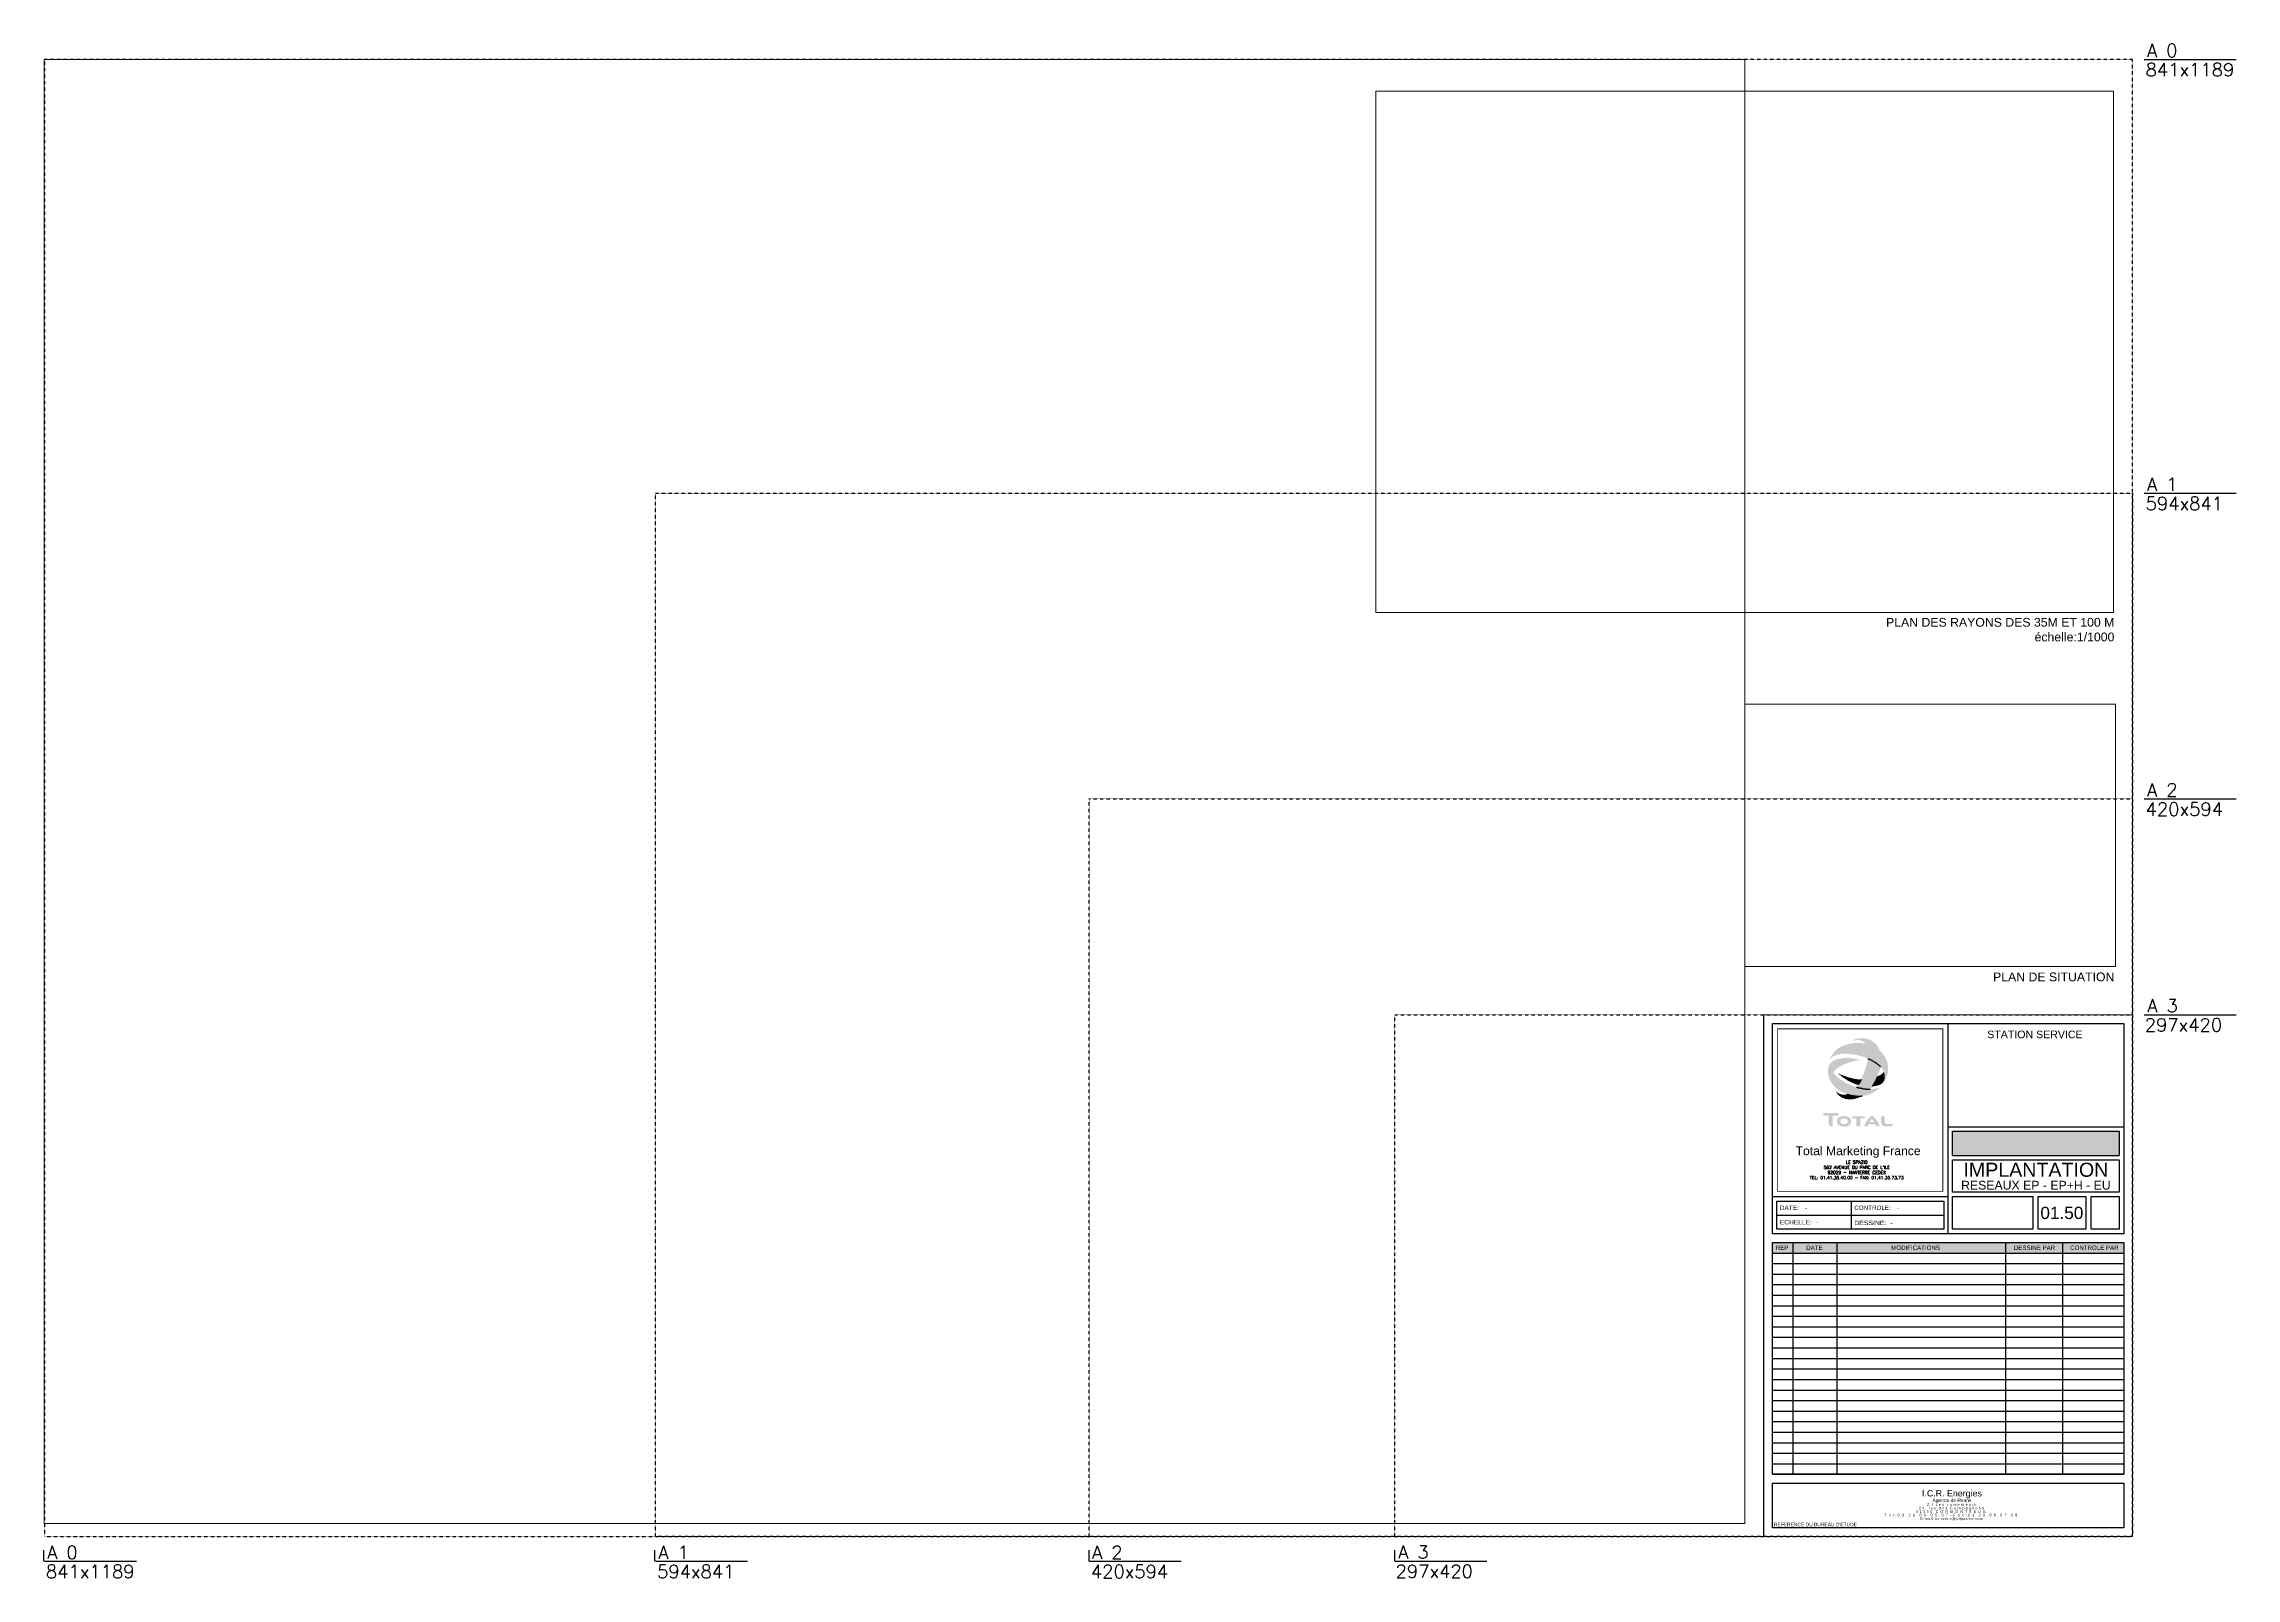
# Paper-space layout 'Layout1' of a CAD drawing. Extents: x -26950 to -25702, y 30013 to 30887.
import ezdxf
from ezdxf.enums import TextEntityAlignment as Align

# ---------------------------------------------------------------- set-up
doc = ezdxf.new("R2010")
doc.units = 0
doc.header["$MEASUREMENT"] = 0
doc.linetypes.add('CACHE', pattern=[0.375, 0.25, -0.125])
doc.layers.get('0').update_dxf_attribs({"linetype": 'CONTINUOUS', "plot": 0})
doc.layers.add('CARTOUCHE', color=7, linetype='CONTINUOUS')
doc.styles.add('ARIAL', font='arial.ttf')
doc.styles.add('ROMANS', font='romans')

# ---------------------------------------------------------------- blocks, each defined once
blk = doc.blocks.new('LOGO TOTAL')
h = blk.add_hatch(color=10)
edge = h.paths.add_edge_path()
edge.add_spline(control_points=[(147, 298), (147, 298), (148, 298), (148, 299), (148, 299), (148, 299), (148, 299), (151, 300), (153, 302), (154, 303), (155, 304), (156, 305), (157, 306), (196, 346), (204, 456), (108, 508), (74, 526), (-5, 552), (-85, 512), (-111, 499), (-138, 471), (-153, 434), (-142, 452), (-123, 464), (-87, 469), (-50, 474), (0, 468), (50, 450), (82, 439), (107, 424), (127, 408), (144, 394), (155, 380), (160, 366), (160, 365), (161, 364), (161, 364), (170, 337), (165, 310), (142, 295), (142, 295), (142, 295), (142, 295), (143, 296), (145, 296), (146, 297), (146, 297), (146, 297), (146, 297), (146, 298), (147, 298), (147, 298)], knot_values=[0, 0, 0, 0, 1, 1, 1, 2, 2, 2, 3, 3, 3, 4, 4, 4, 5, 5, 5, 6, 6, 6, 7, 7, 7, 8, 8, 8, 9, 9, 9, 10, 10, 10, 11, 11, 11, 12, 12, 12, 13, 13, 13, 14, 14, 14, 15, 15, 15, 16, 16, 16, 17, 17, 17, 17], degree=3, periodic=0)
blk.add_hatch(color=164).paths.add_polyline_path([(-23, 544), (-20, 546), (-17, 548), (-14, 549), (-12, 550), (-9, 552), (-5, 554), (-3, 555), (1, 556), (5, 557), (8, 557), (12, 558), (15, 559), (18, 559), (23, 559), (27, 560), (31, 560), (34, 560), (38, 560), (41, 559), (44, 559), (48, 559), (52, 558), (55, 558), (59, 557), (62, 556), (66, 555), (70, 554), (73, 553), (77, 551), (80, 550), (83, 549), (87, 547), (90, 545), (93, 543), (96, 541), (100, 538), (103, 536), (105, 534), (109, 531), (111, 529), (114, 526), (116, 523), (117, 522), (119, 520), (121, 517), (123, 514), (125, 512), (126, 509), (128, 506), (129, 504), (130, 501), (132, 498), (133, 495), (134, 493), (135, 491), (135, 490), (135, 490), (135, 490), (135, 489), (135, 490), (134, 491), (133, 491), (132, 492), (132, 492), (131, 493), (130, 493), (130, 494), (129, 494), (128, 495), (128, 495), (127, 496), (126, 496), (126, 497), (125, 497), (125, 498), (124, 498), (124, 498), (123, 499), (122, 499), (122, 500), (121, 500), (121, 500), (120, 501), (119, 501), (119, 501), (118, 502), (118, 502), (117, 503), (116, 503), (116, 504), (115, 504), (114, 504), (114, 505), (113, 505), (112, 505), (112, 506), (111, 506), (110, 507), (110, 507), (109, 507), (108, 508), (108, 508), (107, 508), (106, 509), (106, 509), (105, 509), (104, 510), (104, 510), (103, 511), (102, 511), (101, 511), (101, 512), (100, 512), (99, 512), (99, 513), (98, 513), (97, 513), (97, 514), (96, 514), (95, 514), (94, 515), (93, 515), (92, 515), (92, 516), (91, 516), (90, 516), (90, 517), (89, 517), (88, 517), (87, 517), (87, 518), (86, 518), (85, 518), (84, 519), (83, 519), (82, 519), (81, 520), (80, 520), (79, 520), (79, 521), (78, 521), (77, 521), (76, 521), (76, 522), (74, 522), (73, 522), (72, 523), (72, 523), (71, 523), (70, 523), (69, 524), (68, 524), (68, 524), (67, 524), (66, 525), (66, 525), (65, 525), (64, 525), (63, 525), (62, 526), (61, 526), (60, 526), (59, 526), (58, 527), (57, 527), (56, 527), (56, 527), (55, 527), (55, 528), (54, 528), (54, 529), (53, 530), (52, 531), (52, 531), (51, 532), (50, 532), (50, 533), (49, 534), (49, 534), (48, 535), (47, 535), (47, 536), (46, 536), (46, 537), (45, 537), (45, 537), (44, 538), (44, 538), (43, 538), (43, 539), (42, 539), (41, 540), (41, 540), (40, 541), (39, 541), (38, 541), (38, 542), (37, 542), (36, 542), (36, 543), (35, 543), (35, 543), (34, 543), (34, 544), (33, 544), (33, 544), (32, 544), (31, 545), (31, 545), (30, 545), (29, 546), (28, 546), (28, 546), (27, 546), (26, 546), (26, 547), (25, 547), (24, 547), (24, 547), (23, 547), (23, 547), (22, 548), (21, 548), (21, 548), (20, 548), (20, 548), (19, 548), (18, 548), (17, 548), (17, 548), (16, 549), (15, 549), (15, 549), (14, 549), (13, 549), (13, 549), (12, 549), (11, 549), (11, 549), (10, 549), (9, 549), (9, 549), (8, 549), (7, 549), (7, 549), (6, 549), (5, 549), (4, 549), (4, 549), (4, 549), (3, 549), (2, 549), (2, 549), (1, 549), (0, 549), (0, 549), (-1, 548), (-1, 548), (-2, 548), (-2, 548), (-3, 548), (-4, 548), (-4, 548), (-5, 548), (-6, 548), (-7, 548), (-7, 548), (-8, 547), (-9, 547), (-10, 547), (-11, 547), (-11, 547), (-12, 547), (-13, 547), (-13, 546), (-14, 546), (-15, 546), (-16, 546), (-17, 546), (-18, 545), (-19, 545), (-20, 545), (-21, 544), (-21, 544), (-22, 544)])
h = blk.add_hatch(color=153)
edge = h.paths.add_edge_path()
edge.add_spline(control_points=[(66, 268), (9, 271), (-72, 293), (-130, 358), (-131, 359), (-131, 359), (-131, 360), (-134, 363), (-138, 368), (-140, 371), (-155, 394), (-151, 411), (-141, 422), (-141, 422), (-141, 422), (-141, 422), (-141, 422), (-141, 422), (-142, 422), (-143, 420), (-146, 418), (-148, 415), (-163, 396), (-165, 365), (-155, 332), (-132, 260), (-36, 217), (42, 229), (93, 236), (124, 264), (137, 276), (109, 268), (88, 267), (66, 268)], knot_values=[0, 0, 0, 0, 1, 1, 1, 2, 2, 2, 3, 3, 3, 4, 4, 4, 5, 5, 5, 6, 6, 6, 7, 7, 7, 8, 8, 8, 9, 9, 9, 10, 10, 10, 11, 11, 11, 11], degree=3, periodic=0)
h = blk.add_hatch(color=30)
edge = h.paths.add_edge_path()
edge.add_spline(control_points=[(-140, 371), (-138, 368), (-134, 363), (-131, 360), (-112, 405), (-7, 434), (24, 434), (-45, 457), (-114, 446), (-141, 422), (-151, 411), (-155, 394), (-140, 371)], knot_values=[0, 0, 0, 0, 1, 1, 1, 2, 2, 2, 3, 3, 3, 4, 4, 4, 4], degree=3, periodic=0)
h = blk.add_hatch(color=164)
edge = h.paths.add_edge_path()
edge.add_spline(control_points=[(2, 279), (41, 329), (63, 407), (68, 443)], knot_values=[3.255589, 3.255589, 3.255589, 3.255589, 3.973052, 3.973052, 3.973052, 3.973052], degree=3, periodic=0)
edge.add_line((68, 443), (71, 442))
edge.add_line((71, 442), (73, 441))
edge.add_line((73, 441), (76, 440))
edge.add_line((76, 440), (79, 438))
edge.add_line((79, 438), (82, 437))
edge.add_line((82, 437), (85, 435))
edge.add_line((85, 435), (88, 434))
edge.add_line((88, 434), (90, 432))
edge.add_line((90, 432), (93, 431))
edge.add_line((93, 431), (96, 429))
edge.add_line((96, 429), (99, 428))
edge.add_line((99, 428), (101, 426))
edge.add_line((101, 426), (104, 425))
edge.add_line((104, 425), (107, 423))
edge.add_line((107, 423), (109, 421))
edge.add_line((109, 421), (111, 420))
edge.add_line((111, 420), (113, 419))
edge.add_line((113, 419), (115, 418))
edge.add_line((115, 418), (117, 416))
edge.add_line((117, 416), (119, 414))
edge.add_line((119, 414), (122, 412))
edge.add_line((122, 412), (124, 410))
edge.add_line((124, 410), (127, 408))
edge.add_line((127, 408), (129, 407))
edge.add_line((129, 407), (131, 405))
edge.add_line((131, 405), (133, 403))
edge.add_line((133, 403), (135, 401))
edge.add_line((135, 401), (138, 399))
edge.add_line((138, 399), (139, 397))
edge.add_line((139, 397), (139, 397))
edge.add_line((139, 397), (139, 397))
edge.add_line((139, 397), (140, 396))
edge.add_spline(control_points=[(140, 396), (131, 349), (109, 301), (81, 268)], knot_values=[0.488063, 0.488063, 0.488063, 0.488063, 0.872568, 0.872568, 0.872568, 0.872568], degree=3, periodic=0)
edge.add_line((81, 268), (81, 268))
edge.add_line((81, 268), (81, 268))
edge.add_line((81, 268), (81, 268))
edge.add_line((81, 268), (81, 268))
edge.add_line((81, 268), (81, 268))
edge.add_line((81, 268), (81, 268))
edge.add_line((81, 268), (81, 268))
edge.add_line((81, 268), (80, 268))
edge.add_line((80, 268), (79, 268))
edge.add_line((79, 268), (79, 268))
edge.add_line((79, 268), (78, 268))
edge.add_line((78, 268), (76, 268))
edge.add_line((76, 268), (73, 268))
edge.add_line((73, 268), (71, 268))
edge.add_line((71, 268), (69, 268))
edge.add_line((69, 268), (67, 268))
edge.add_line((67, 268), (65, 268))
edge.add_line((65, 268), (63, 268))
edge.add_line((63, 268), (61, 268))
edge.add_line((61, 268), (59, 268))
edge.add_line((59, 268), (56, 269))
edge.add_line((56, 269), (54, 269))
edge.add_line((54, 269), (52, 269))
edge.add_line((52, 269), (50, 269))
edge.add_line((50, 269), (47, 270))
edge.add_line((47, 270), (45, 270))
edge.add_line((45, 270), (42, 270))
edge.add_line((42, 270), (39, 271))
edge.add_line((39, 271), (38, 271))
edge.add_line((38, 271), (36, 271))
edge.add_line((36, 271), (34, 272))
edge.add_line((34, 272), (32, 272))
edge.add_line((32, 272), (31, 272))
edge.add_line((31, 272), (28, 272))
edge.add_line((28, 272), (26, 273))
edge.add_line((26, 273), (24, 273))
edge.add_line((24, 273), (22, 274))
edge.add_line((22, 274), (19, 274))
edge.add_line((19, 274), (16, 275))
edge.add_line((16, 275), (14, 275))
edge.add_line((14, 275), (12, 276))
edge.add_line((12, 276), (10, 277))
edge.add_line((10, 277), (8, 277))
edge.add_line((8, 277), (6, 277))
edge.add_line((6, 277), (4, 278))
edge.add_line((4, 278), (3, 278))
edge.add_line((3, 278), (3, 278))
edge.add_line((3, 278), (2, 278))
edge.add_line((2, 278), (2, 278))
edge.add_line((2, 278), (2, 279))
h = blk.add_hatch(color=164)
edge = h.paths.add_edge_path()
edge.add_spline(control_points=[(35, 228), (-34, 188), (-103, 213), (-118, 260), (-104, 239), (-76, 231), (-51, 238)], knot_values=[1.076589, 1.076589, 1.076589, 1.076589, 2, 2, 2, 2.958337, 2.958337, 2.958337, 2.958337], degree=3, periodic=0)
edge.add_line((-51, 238), (-49, 237))
edge.add_line((-49, 237), (-48, 237))
edge.add_line((-48, 237), (-46, 236))
edge.add_line((-46, 236), (-44, 236))
edge.add_line((-44, 236), (-42, 235))
edge.add_line((-42, 235), (-40, 235))
edge.add_line((-40, 235), (-38, 234))
edge.add_line((-38, 234), (-36, 234))
edge.add_line((-36, 234), (-35, 233))
edge.add_line((-35, 233), (-33, 233))
edge.add_line((-33, 233), (-31, 232))
edge.add_line((-31, 232), (-29, 232))
edge.add_line((-29, 232), (-27, 231))
edge.add_line((-27, 231), (-26, 231))
edge.add_line((-26, 231), (-24, 231))
edge.add_line((-24, 231), (-22, 230))
edge.add_line((-22, 230), (-20, 230))
edge.add_line((-20, 230), (-18, 230))
edge.add_line((-18, 230), (-16, 229))
edge.add_line((-16, 229), (-14, 229))
edge.add_line((-14, 229), (-13, 229))
edge.add_line((-13, 229), (-10, 228))
edge.add_line((-10, 228), (-8, 228))
edge.add_line((-8, 228), (-6, 228))
edge.add_line((-6, 228), (-4, 228))
edge.add_line((-4, 228), (-2, 228))
edge.add_line((-2, 228), (1, 227))
edge.add_line((1, 227), (3, 227))
edge.add_line((3, 227), (5, 227))
edge.add_line((5, 227), (7, 227))
edge.add_line((7, 227), (9, 227))
edge.add_line((9, 227), (11, 227))
edge.add_line((11, 227), (13, 227))
edge.add_line((13, 227), (15, 227))
edge.add_line((15, 227), (16, 227))
edge.add_line((16, 227), (18, 227))
edge.add_line((18, 227), (21, 227))
edge.add_line((21, 227), (22, 227))
edge.add_line((22, 227), (25, 227))
edge.add_line((25, 227), (26, 227))
edge.add_line((26, 227), (28, 227))
edge.add_line((28, 227), (29, 227))
edge.add_line((29, 227), (31, 227))
edge.add_line((31, 227), (32, 227))
edge.add_line((32, 227), (34, 228))
edge.add_line((34, 228), (34, 228))
edge.add_line((34, 228), (35, 228))
edge.add_line((35, 228), (35, 228))
h = blk.add_hatch(color=30)
edge = h.paths.add_edge_path()
edge.add_spline(control_points=[(29, 322), (25, 322), (21, 322), (18, 323), (-15, 325), (-76, 342), (-106, 361), (-74, 330), (-36, 306), (7, 293), (8, 293), (10, 292), (12, 292)], knot_values=[1.931827, 1.931827, 1.931827, 1.931827, 2, 2, 2, 3, 3, 3, 4, 4, 4, 4.032578, 4.032578, 4.032578, 4.032578], degree=3, periodic=0)
edge.add_line((12, 292), (12, 292))
edge.add_line((12, 292), (12, 292))
edge.add_line((12, 292), (12, 293))
edge.add_line((12, 293), (12, 293))
edge.add_line((12, 293), (12, 293))
edge.add_line((12, 293), (13, 293))
edge.add_line((13, 293), (13, 294))
edge.add_line((13, 294), (13, 294))
edge.add_line((13, 294), (13, 294))
edge.add_line((13, 294), (13, 295))
edge.add_line((13, 295), (14, 295))
edge.add_line((14, 295), (14, 295))
edge.add_line((14, 295), (14, 296))
edge.add_line((14, 296), (14, 296))
edge.add_line((14, 296), (14, 296))
edge.add_line((14, 296), (14, 296))
edge.add_line((14, 296), (15, 297))
edge.add_line((15, 297), (15, 297))
edge.add_line((15, 297), (15, 297))
edge.add_line((15, 297), (15, 297))
edge.add_line((15, 297), (15, 298))
edge.add_line((15, 298), (16, 298))
edge.add_line((16, 298), (16, 298))
edge.add_line((16, 298), (16, 299))
edge.add_line((16, 299), (16, 299))
edge.add_line((16, 299), (16, 299))
edge.add_line((16, 299), (17, 300))
edge.add_line((17, 300), (17, 300))
edge.add_line((17, 300), (17, 300))
edge.add_line((17, 300), (17, 300))
edge.add_line((17, 300), (17, 301))
edge.add_line((17, 301), (17, 301))
edge.add_line((17, 301), (18, 301))
edge.add_line((18, 301), (18, 302))
edge.add_line((18, 302), (18, 302))
edge.add_line((18, 302), (18, 302))
edge.add_line((18, 302), (18, 303))
edge.add_line((18, 303), (19, 303))
edge.add_line((19, 303), (19, 303))
edge.add_line((19, 303), (19, 304))
edge.add_line((19, 304), (19, 304))
edge.add_line((19, 304), (19, 304))
edge.add_line((19, 304), (19, 304))
edge.add_line((19, 304), (20, 305))
edge.add_line((20, 305), (20, 305))
edge.add_line((20, 305), (20, 305))
edge.add_line((20, 305), (20, 306))
edge.add_line((20, 306), (21, 306))
edge.add_line((21, 306), (21, 306))
edge.add_line((21, 306), (21, 307))
edge.add_line((21, 307), (21, 307))
edge.add_line((21, 307), (21, 308))
edge.add_line((21, 308), (21, 308))
edge.add_line((21, 308), (22, 308))
edge.add_line((22, 308), (22, 309))
edge.add_line((22, 309), (22, 309))
edge.add_line((22, 309), (22, 309))
edge.add_line((22, 309), (22, 310))
edge.add_line((22, 310), (23, 310))
edge.add_line((23, 310), (23, 310))
edge.add_line((23, 310), (23, 311))
edge.add_line((23, 311), (23, 311))
edge.add_line((23, 311), (23, 311))
edge.add_line((23, 311), (24, 312))
edge.add_line((24, 312), (24, 312))
edge.add_line((24, 312), (24, 312))
edge.add_line((24, 312), (24, 313))
edge.add_line((24, 313), (24, 313))
edge.add_line((24, 313), (25, 313))
edge.add_line((25, 313), (25, 314))
edge.add_line((25, 314), (25, 314))
edge.add_line((25, 314), (25, 314))
edge.add_line((25, 314), (25, 315))
edge.add_line((25, 315), (25, 315))
edge.add_line((25, 315), (25, 315))
edge.add_line((25, 315), (26, 315))
edge.add_line((26, 315), (26, 316))
edge.add_line((26, 316), (26, 316))
edge.add_line((26, 316), (26, 316))
edge.add_line((26, 316), (26, 317))
edge.add_line((26, 317), (26, 317))
edge.add_line((26, 317), (27, 317))
edge.add_line((27, 317), (27, 317))
edge.add_line((27, 317), (27, 318))
edge.add_line((27, 318), (27, 318))
edge.add_line((27, 318), (27, 318))
edge.add_line((27, 318), (27, 318))
edge.add_line((27, 318), (27, 319))
edge.add_line((27, 319), (28, 319))
edge.add_line((28, 319), (28, 319))
edge.add_line((28, 319), (28, 319))
edge.add_line((28, 319), (28, 320))
edge.add_line((28, 320), (28, 320))
edge.add_line((28, 320), (28, 320))
edge.add_line((28, 320), (28, 320))
edge.add_line((28, 320), (28, 321))
edge.add_line((28, 321), (28, 321))
edge.add_line((28, 321), (29, 321))
edge.add_line((29, 321), (29, 321))
edge.add_line((29, 321), (29, 322))
edge.add_line((29, 322), (29, 322))
edge.add_line((29, 322), (29, 322))
h = blk.add_hatch(color=30)
edge = h.paths.add_edge_path()
edge.add_line((123, 340), (123, 340))
edge.add_line((123, 340), (123, 338))
edge.add_line((123, 338), (122, 337))
edge.add_line((122, 337), (122, 337))
edge.add_line((122, 337), (122, 336))
edge.add_line((122, 336), (121, 335))
edge.add_line((121, 335), (121, 335))
edge.add_line((121, 335), (121, 334))
edge.add_line((121, 334), (120, 333))
edge.add_line((120, 333), (120, 332))
edge.add_line((120, 332), (120, 332))
edge.add_line((120, 332), (119, 331))
edge.add_line((119, 331), (119, 330))
edge.add_line((119, 330), (119, 329))
edge.add_line((119, 329), (118, 328))
edge.add_line((118, 328), (118, 328))
edge.add_line((118, 328), (118, 327))
edge.add_line((118, 327), (117, 326))
edge.add_line((117, 326), (117, 325))
edge.add_line((117, 325), (116, 325))
edge.add_line((116, 325), (116, 323))
edge.add_line((116, 323), (115, 322))
edge.add_line((115, 322), (115, 322))
edge.add_line((115, 322), (115, 321))
edge.add_line((115, 321), (114, 320))
edge.add_line((114, 320), (114, 319))
edge.add_line((114, 319), (113, 318))
edge.add_line((113, 318), (113, 318))
edge.add_line((113, 318), (113, 317))
edge.add_line((113, 317), (112, 316))
edge.add_line((112, 316), (112, 315))
edge.add_line((112, 315), (111, 314))
edge.add_line((111, 314), (111, 313))
edge.add_line((111, 313), (110, 312))
edge.add_line((110, 312), (110, 312))
edge.add_line((110, 312), (110, 311))
edge.add_line((110, 311), (109, 310))
edge.add_line((109, 310), (109, 310))
edge.add_line((109, 310), (109, 309))
edge.add_line((109, 309), (108, 308))
edge.add_line((108, 308), (108, 308))
edge.add_line((108, 308), (107, 307))
edge.add_line((107, 307), (107, 306))
edge.add_line((107, 306), (107, 305))
edge.add_line((107, 305), (106, 305))
edge.add_line((106, 305), (106, 304))
edge.add_line((106, 304), (106, 303))
edge.add_line((106, 303), (105, 303))
edge.add_line((105, 303), (105, 302))
edge.add_line((105, 302), (104, 301))
edge.add_line((104, 301), (104, 300))
edge.add_line((104, 300), (103, 300))
edge.add_line((103, 300), (103, 299))
edge.add_line((103, 299), (102, 298))
edge.add_line((102, 298), (102, 297))
edge.add_line((102, 297), (101, 296))
edge.add_line((101, 296), (101, 295))
edge.add_line((101, 295), (100, 295))
edge.add_line((100, 295), (100, 294))
edge.add_line((100, 294), (99, 293))
edge.add_line((99, 293), (99, 292))
edge.add_line((99, 292), (98, 292))
edge.add_line((98, 292), (98, 291))
edge.add_line((98, 291), (98, 290))
edge.add_line((98, 290), (97, 290))
edge.add_line((97, 290), (97, 289))
edge.add_line((97, 289), (96, 288))
edge.add_line((96, 288), (96, 288))
edge.add_line((96, 288), (95, 287))
edge.add_line((95, 287), (95, 286))
edge.add_line((95, 286), (95, 286))
edge.add_line((95, 286), (94, 285))
edge.add_line((94, 285), (94, 284))
edge.add_line((94, 284), (93, 284))
edge.add_line((93, 284), (93, 283))
edge.add_line((93, 283), (93, 283))
edge.add_line((93, 283), (93, 283))
edge.add_line((93, 283), (93, 283))
edge.add_spline(control_points=[(93, 283), (112, 284), (129, 289), (142, 295), (165, 310), (170, 337), (161, 364), (161, 364), (160, 365), (160, 366), (152, 356), (139, 347), (123, 340)], knot_values=[4.575949, 4.575949, 4.575949, 4.575949, 5, 5, 5, 6, 6, 6, 7, 7, 7, 7.340971, 7.340971, 7.340971, 7.340971], degree=3, periodic=0)
h = blk.add_hatch(color=10)
edge = h.paths.add_edge_path()
edge.add_spline(control_points=[(-158, 71), (-158, 61), (-149, 54), (-134, 53), (-134, 53), (-134, 115), (-134, 115), (-134, 115), (-134, 115), (-134, 115), (-134, 115), (-101, 115), (-101, 115), (-101, 115), (-101, 130), (-101, 130), (-101, 130), (-188, 130), (-188, 130), (-188, 130), (-188, 115), (-188, 115), (-188, 115), (-158, 115), (-158, 115), (-158, 115), (-158, 71), (-158, 71)], knot_values=[0, 0, 0, 0, 1, 1, 1, 2, 2, 2, 3, 3, 3, 4, 4, 4, 5, 5, 5, 6, 6, 6, 7, 7, 7, 8, 8, 8, 9, 9, 9, 9], degree=3, periodic=0)
edge = h.paths.add_edge_path()
edge.add_spline(control_points=[(-69, 113), (-95, 113), (-110, 102), (-110, 83), (-110, 63), (-95, 52), (-69, 52), (-43, 52), (-28, 63), (-28, 83), (-28, 102), (-43, 113), (-69, 113)], knot_values=[0, 0, 0, 0, 1, 1, 1, 2, 2, 2, 3, 3, 3, 4, 4, 4, 4], degree=3, periodic=0)
edge = h.paths.add_edge_path(flags=16)
edge.add_spline(control_points=[(-69, 66), (-83, 66), (-90, 72), (-90, 83), (-90, 93), (-83, 99), (-69, 99), (-55, 99), (-47, 93), (-47, 83), (-47, 72), (-55, 66), (-69, 66)], knot_values=[0, 0, 0, 0, 1, 1, 1, 2, 2, 2, 3, 3, 3, 4, 4, 4, 4], degree=3, periodic=0)
edge = h.paths.add_edge_path()
edge.add_spline(control_points=[(-22, 112), (-22, 112), (-22, 99), (-22, 99), (-22, 99), (1, 99), (2, 99), (2, 97), (2, 58), (2, 58), (2, 54), (8, 53), (13, 53), (18, 53), (24, 54), (24, 58), (24, 58), (24, 93), (24, 99), (26, 99), (49, 99), (49, 99), (49, 99), (49, 112), (49, 112), (49, 112), (-22, 112), (-22, 112)], knot_values=[0, 0, 0, 0, 1, 1, 1, 2, 2, 2, 3, 3, 3, 4, 4, 4, 5, 5, 5, 6, 6, 6, 7, 7, 7, 8, 8, 8, 9, 9, 9, 9], degree=3, periodic=0)
edge = h.paths.add_edge_path()
edge.add_spline(control_points=[(136, 53), (136, 53), (135, 55), (135, 55), (130, 80), (103, 107), (97, 111), (95, 112), (94, 113), (91, 113), (88, 113), (86, 112), (85, 111), (79, 107), (52, 80), (47, 55), (47, 55), (46, 53), (46, 53), (46, 53), (66, 53), (66, 53), (66, 53), (66, 55), (66, 55), (67, 58), (68, 62), (70, 66), (70, 66), (112, 66), (112, 66), (114, 62), (115, 58), (116, 55), (116, 55), (116, 53), (116, 53), (116, 53), (136, 53), (136, 53)], knot_values=[0, 0, 0, 0, 1, 1, 1, 2, 2, 2, 3, 3, 3, 4, 4, 4, 5, 5, 5, 6, 6, 6, 7, 7, 7, 8, 8, 8, 9, 9, 9, 10, 10, 10, 11, 11, 11, 12, 12, 12, 13, 13, 13, 13], degree=3, periodic=0)
edge = h.paths.add_edge_path(flags=16)
edge.add_spline(control_points=[(76, 78), (81, 84), (85, 90), (91, 96), (96, 90), (101, 84), (105, 78), (105, 78), (76, 78), (76, 78)], knot_values=[0, 0, 0, 0, 1, 1, 1, 2, 2, 2, 3, 3, 3, 3], degree=3, periodic=0)
edge = h.paths.add_edge_path()
edge.add_spline(control_points=[(181, 67), (175, 67), (171, 68), (168, 70), (166, 72), (165, 76), (165, 79), (165, 79), (165, 108), (165, 108), (165, 111), (159, 113), (155, 113), (150, 113), (144, 111), (144, 108), (144, 108), (144, 98), (144, 98), (144, 98), (144, 80), (144, 80), (144, 69), (148, 62), (154, 58), (163, 53), (178, 53), (193, 53), (193, 53), (211, 53), (211, 53), (211, 53), (211, 56), (211, 56), (211, 56), (211, 67), (211, 67), (211, 67), (181, 67), (181, 67)], knot_values=[0, 0, 0, 0, 1, 1, 1, 2, 2, 2, 3, 3, 3, 4, 4, 4, 5, 5, 5, 6, 6, 6, 7, 7, 7, 8, 8, 8, 9, 9, 9, 10, 10, 10, 11, 11, 11, 12, 12, 12, 13, 13, 13, 13], degree=3, periodic=0)
at = {"color": 164}
for p, q in [((68, 443), (71, 442)), ((71, 442), (73, 441)), ((73, 441), (76, 440)), ((76, 440), (79, 438)), ((79, 438), (82, 437)), ((82, 437), (85, 435)), ((85, 435), (88, 434)), ((88, 434), (90, 432)), ((90, 432), (93, 431)), ((93, 431), (96, 429)), ((96, 429), (99, 428)), ((99, 428), (101, 426)), ((101, 426), (104, 425)), ((104, 425), (107, 423)), ((107, 423), (109, 421)), ((109, 421), (111, 420)), ((111, 420), (113, 419)), ((113, 419), (115, 418)), ((115, 418), (117, 416)), ((117, 416), (119, 414)), ((119, 414), (122, 412)), ((122, 412), (124, 410)), ((124, 410), (127, 408)), ((127, 408), (129, 407)), ((129, 407), (131, 405)), ((131, 405), (133, 403)), ((133, 403), (135, 401)), ((135, 401), (138, 399)), ((138, 399), (139, 397)), ((139, 397), (140, 396)), ((139, 397), (139, 397)), ((139, 397), (139, 397)), ((2, 279), (2, 278)), ((2, 278), (3, 278)), ((2, 278), (2, 278)), ((3, 278), (4, 278)), ((3, 278), (3, 278)), ((4, 278), (6, 277)), ((6, 277), (8, 277)), ((8, 277), (10, 277)), ((10, 277), (12, 276)), ((12, 276), (14, 275)), ((14, 275), (16, 275)), ((16, 275), (19, 274)), ((19, 274), (22, 274)), ((22, 274), (24, 273)), ((24, 273), (26, 273)), ((26, 273), (28, 272)), ((28, 272), (31, 272)), ((31, 272), (32, 272)), ((32, 272), (34, 272)), ((34, 272), (36, 271)), ((36, 271), (38, 271)), ((38, 271), (39, 271)), ((39, 271), (42, 270)), ((42, 270), (45, 270)), ((45, 270), (47, 270)), ((47, 270), (50, 269)), ((50, 269), (52, 269)), ((52, 269), (54, 269)), ((54, 269), (56, 269)), ((56, 269), (59, 268)), ((59, 268), (61, 268)), ((61, 268), (63, 268)), ((63, 268), (65, 268)), ((65, 268), (67, 268)), ((67, 268), (69, 268)), ((69, 268), (71, 268)), ((71, 268), (73, 268)), ((73, 268), (76, 268)), ((76, 268), (78, 268)), ((78, 268), (79, 268)), ((79, 268), (80, 268)), ((79, 268), (79, 268)), ((80, 268), (81, 268)), ((81, 268), (81, 268)), ((81, 268), (81, 268)), ((81, 268), (81, 268)), ((81, 268), (81, 268)), ((81, 268), (81, 268)), ((81, 268), (81, 268)), ((81, 268), (81, 268))]:
    blk.add_line(p, q, dxfattribs=at)
at = {"color": 30, "flags": 128}
for points in [[(29, 322), (29, 322), (29, 322), (29, 321), (29, 321), (28, 321), (28, 321), (28, 320), (28, 320), (28, 320), (28, 320), (28, 319), (28, 319), (28, 319), (27, 319), (27, 318), (27, 318), (27, 318), (27, 318), (27, 317), (27, 317), (26, 317), (26, 317), (26, 316), (26, 316), (26, 316), (26, 315), (25, 315), (25, 315), (25, 315), (25, 314), (25, 314), (25, 314), (25, 313), (24, 313), (24, 313), (24, 312), (24, 312), (24, 312), (23, 311), (23, 311), (23, 311), (23, 310), (23, 310), (22, 310), (22, 309), (22, 309), (22, 309), (22, 308), (21, 308), (21, 308), (21, 307), (21, 307), (21, 306), (21, 306), (20, 306), (20, 305), (20, 305), (20, 305), (19, 304), (19, 304), (19, 304), (19, 304), (19, 303), (19, 303), (18, 303), (18, 302), (18, 302), (18, 302), (18, 301), (17, 301), (17, 301), (17, 300), (17, 300), (17, 300), (17, 300), (16, 299), (16, 299), (16, 299), (16, 298), (16, 298), (15, 298), (15, 297), (15, 297), (15, 297), (15, 297), (14, 296), (14, 296), (14, 296), (14, 296), (14, 295), (14, 295), (13, 295), (13, 294), (13, 294), (13, 294), (13, 293), (12, 293), (12, 293), (12, 293), (12, 292), (12, 292), (12, 292)], [(123, 340), (123, 340), (123, 338), (122, 337), (122, 337), (122, 336), (121, 335), (121, 335), (121, 334), (120, 333), (120, 332), (120, 332), (119, 331), (119, 330), (119, 329), (118, 328), (118, 328), (118, 327), (117, 326), (117, 325), (116, 325), (116, 323), (115, 322), (115, 322), (115, 321), (114, 320), (114, 319), (113, 318), (113, 318), (113, 317), (112, 316), (112, 315), (111, 314), (111, 313), (110, 312), (110, 312), (110, 311), (109, 310), (109, 310), (109, 309), (108, 308), (108, 308), (107, 307), (107, 306), (107, 305), (106, 305), (106, 304), (106, 303), (105, 303), (105, 302), (104, 301), (104, 300), (103, 300), (103, 299), (102, 298), (102, 297), (101, 296), (101, 295), (100, 295), (100, 294), (99, 293), (99, 292), (98, 292), (98, 291), (98, 290), (97, 290), (97, 289), (96, 288), (96, 288), (95, 287), (95, 286), (95, 286), (94, 285), (94, 284), (93, 284), (93, 283), (93, 283), (93, 283), (93, 283)]]:
    blk.add_lwpolyline(points, dxfattribs=at)
at = {"color": 164, "flags": 128}
blk.add_lwpolyline([(-51, 238), (-49, 237), (-48, 237), (-46, 236), (-44, 236), (-42, 235), (-40, 235), (-38, 234), (-36, 234), (-35, 233), (-33, 233), (-31, 232), (-29, 232), (-27, 231), (-26, 231), (-24, 231), (-22, 230), (-20, 230), (-18, 230), (-16, 229), (-14, 229), (-13, 229), (-10, 228), (-8, 228), (-6, 228), (-4, 228), (-2, 228), (1, 227), (3, 227), (5, 227), (7, 227), (9, 227), (11, 227), (13, 227), (15, 227), (16, 227), (18, 227), (21, 227), (22, 227), (25, 227), (26, 227), (28, 227), (29, 227), (31, 227), (32, 227), (34, 228), (34, 228), (35, 228), (35, 228)], dxfattribs=at)
at = {"color": 10, "style": 'ARIAL'}
blk.add_text('Total Marketing France', height=50, dxfattribs=at).set_placement((12, -112), align=Align.CENTER)
at = {"color": 10, "style": 'ROMANS'}
for s, p in [('TEL: 01.41.35.40.00 - FAX: 01.41.35.73.73', (4, -241)), ("562 AVENUE DU PARC DE L'ILE", (4, -182)), ('92029 - NANTERRE CEDEX', (4, -211)), ('LE SPAZIO', (4, -152))]:
    blk.add_text(s, height=18, dxfattribs=at).set_placement(p, align=Align.MIDDLE)
blk = doc.blocks.new('TOTAL-ATTRIBUT-CART')
at = {"lineweight": 0}
blk.add_hatch(color=254, dxfattribs=at).paths.add_polyline_path([(-0.0975, 0.2257), (-0.0025, 0.2257), (-0.0025, 0.2119), (-0.0975, 0.2119)])
at = {"lineweight": 0, "true_color": 0xebebeb}
blk.add_hatch(color=7, dxfattribs=at).paths.add_polyline_path([(-0.2, 0.1564), (0, 0.1564), (0, 0.1624), (-0.2, 0.1624)])
for p, q in [((-0.1, 0.1674), (-0.1, 0.287)), ((-0.1, 0.2282), (0, 0.2282)), ((-0.2, 0.1885), (-0.1, 0.1885)), ((-0.1975, 0.1779), (-0.1025, 0.1779)), ((-0.1549, 0.1699), (-0.1549, 0.1859)), ((-0.1882, 0.0304), (-0.1882, 0.1624)), ((-0.1632, 0.0304), (-0.1632, 0.1624)), ((-0.0671, 0.0304), (-0.0671, 0.1624)), ((-0.0346, 0.0304), (-0.0346, 0.1624)), ((-0.2, 0.0304), (0, 0.0304))]:
    blk.add_line(p, q)
at = {"color": 7}
for p, q in [((-0.0975, 0.2119), (-0.0025, 0.2119)), ((-0.0975, 0.2094), (-0.0025, 0.2094)), ((-0.0975, 0.191), (-0.0975, 0.191)), ((-0.2, 0.1564), (0, 0.1564)), ((-0.2, 0.1504), (0, 0.1504)), ((-0.2, 0.1444), (0, 0.1444)), ((-0.2, 0.1384), (0, 0.1384)), ((-0.2, 0.1324), (0, 0.1324)), ((-0.2, 0.1264), (0, 0.1264)), ((-0.2, 0.1204), (0, 0.1204)), ((-0.2, 0.1144), (0, 0.1144)), ((-0.2, 0.1084), (0, 0.1084)), ((-0.2, 0.1024), (0, 0.1024)), ((-0.2, 0.0964), (0, 0.0964)), ((-0.2, 0.0904), (0, 0.0904)), ((-0.2, 0.0844), (0, 0.0844)), ((-0.2, 0.0784), (0, 0.0784)), ((-0.2, 0.0724), (0, 0.0724)), ((-0.2, 0.0664), (0, 0.0664)), ((-0.2, 0.0604), (0, 0.0604)), ((-0.2, 0.0544), (0, 0.0544)), ((-0.2, 0.0484), (0, 0.0484)), ((-0.2, 0.0424), (0, 0.0424)), ((-0.2, 0.0364), (0, 0.0364)), ((-0.2, 0.0304), (0, 0.0304))]:
    blk.add_line(p, q, dxfattribs=at)
for points in [[(-0.2, 0.287), (0, 0.287), (0, 0.1674), (-0.2, 0.1674)], [(-0.0975, 0.1885), (-0.0517, 0.1885), (-0.0517, 0.1699), (-0.0975, 0.1699)], [(-0.0487, 0.1885), (-0.0216, 0.1885), (-0.0216, 0.1699), (-0.0487, 0.1699)], [(-0.0025, 0.1699), (-0.0186, 0.1699), (-0.0186, 0.1885), (-0.0025, 0.1885)], [(-0.1975, 0.186), (-0.1025, 0.186), (-0.1025, 0.1699), (-0.1975, 0.1699)], [(-0.2, 0.1624), (0, 0.1624), (0, 0.0304), (-0.2, 0.0304)], [(-0.2, 0.0254), (0, 0.0254), (0, 0), (-0.2, 0)]]:
    blk.add_lwpolyline(points, close=True)
at = {"const_width": 0.0005}
blk.add_lwpolyline([(-0.197, 0.284), (-0.103, 0.284), (-0.103, 0.1915), (-0.197, 0.1915)], close=True, dxfattribs=at)
for points in [[(-0.0975, 0.2119), (-0.0975, 0.2257), (-0.0025, 0.2257), (-0.0025, 0.2119)], [(-0.0025, 0.2094), (-0.0025, 0.191), (-0.0975, 0.191), (-0.0975, 0.2094)]]:
    blk.add_lwpolyline(points)
at = {"color": 7, "lineweight": 0}
for points in [[(-0.0975, 0.2257), (-0.0025, 0.2257), (-0.0025, 0.2119), (-0.0975, 0.2119)], [(-0.2, 0.1564), (0, 0.1564), (0, 0.1624), (-0.2, 0.1624)], [(-0.2, 0.1564), (0, 0.1564), (0, 0.1624), (-0.2, 0.1624)]]:
    blk.add_lwpolyline(points, close=True, dxfattribs=at)
at = {"layer": 'CARTOUCHE', "xscale": 9.915381224345765e-05, "yscale": 9.915381287406433e-05, "zscale": 9.915381287011866e-05}
blk.add_blockref('LOGO TOTAL', (-0.1524, 0.2232), dxfattribs=at)
at = {"style": 'ARIAL'}
blk.add_text('STATION SERVICE', height=0.00432, dxfattribs=at).set_placement((-0.0777, 0.2787))
for s, width, p, p2 in [('DATE:', 1.052234, (-0.1958, 0.1809), (-0.185, 0.1809)), ('ECHELLE:', 1.084926, (-0.1958, 0.1727), (-0.1775, 0.1727)), ('CONTROLE:', 1.02193, (-0.1534, 0.1809), (-0.1326, 0.1809)), ('DESSINE:', 1.123852, (-0.1534, 0.1723), (-0.1351, 0.1723))]:
    blk.add_text(s, height=0.0025, dxfattribs=dict(at, width=width)).set_placement(p, p2, align=Align.FIT)
at = {"color": 7, "attachment_point": 5, "style": 'ARIAL'}
for s, insert, char_height, width in [('REP', (-0.1945, 0.1594), 0.0025, 0.011843), ('DATE', (-0.1761, 0.1594), 0.0025, 0.024928), ('MODIFICATIONS', (-0.1185, 0.1594), 0.0025, 0.090339), ('DESSINE PAR', (-0.0508, 0.1594), 0.0025, 0.032509), ('CONTROLE PAR', (-0.0167, 0.1594), 0.0025, 0.03653), ("REFERENCE DU BUREAU D'ETUDE", (-0.1755, 0.0018), 0.002, 0.2)]:
    blk.add_mtext(s, dxfattribs=dict(at, insert=insert, char_height=char_height, width=width))
at = {"color": 7, "lineweight": 0, "style": 'ARIAL'}
for tag, height, p in [('NOM', 0.005, (-0.05, 0.2721)), ('ADRESSE1', 0.004, (-0.05, 0.2611)), ('ADRESSE2', 0.004, (-0.05, 0.2551)), ('ADRESSE3', 0.004, (-0.05, 0.2491)), ('CODEPOSTAL+COMMUNE1', 0.004, (-0.05, 0.2386)), ('CODEPOSTAL+COMMUNE2', 0.004, (-0.05, 0.2331))]:
    blk.add_attdef(tag, text='', height=height, dxfattribs=at).set_placement(p, align=Align.MIDDLE)
at = {"color": 162, "lineweight": 0, "style": 'ARIAL'}
blk.add_attdef('PHASE', text='', height=0.007, dxfattribs=at).set_placement((-0.05, 0.2188), align=Align.MIDDLE)
at = {"color": 7, "style": 'ARIAL'}
for tag, p in [('IMPLAN.', (-0.0746, 0.1792)), ('A', (-0.0105, 0.1792))]:
    blk.add_attdef(tag, text='', height=0.007, dxfattribs=at).set_placement(p, align=Align.MIDDLE)
for tag, p in [('IND.A', (-0.1941, 0.1534)), ('DATE.A', (-0.1759, 0.1534)), ('IND.C', (-0.1941, 0.1414)), ('IND.B', (-0.1941, 0.1474)), ('DATE.C', (-0.1758, 0.1414)), ('DATE.B', (-0.1759, 0.1474)), ('IND.D', (-0.1941, 0.1354)), ('IND.E', (-0.1941, 0.1294)), ('DATE.E', (-0.1759, 0.1294)), ('DATE.D', (-0.1758, 0.1354)), ('IND.G', (-0.1941, 0.1174)), ('IND.H', (-0.1941, 0.1114)), ('IND.F', (-0.1941, 0.1234)), ('DATE.G', (-0.1758, 0.1174)), ('DATE.H', (-0.1759, 0.1114)), ('DATE.F', (-0.176, 0.1234)), ('IND.J', (-0.1941, 0.0994)), ('IND.I', (-0.1941, 0.1054)), ('DATE.J', (-0.1762, 0.0994)), ('DATE.I', (-0.1766, 0.1054)), ('IND.K', (-0.1941, 0.0934)), ('IND.L', (-0.1941, 0.0874)), ('DATE.K', (-0.1759, 0.0934)), ('DATE.L', (-0.1759, 0.0874)), ('IND.M', (-0.1941, 0.0814)), ('IND.N', (-0.1941, 0.0754)), ('DATE.M', (-0.1757, 0.0814)), ('DATE.N', (-0.1758, 0.0754)), ('IND.O', (-0.1941, 0.0694)), ('IND.P', (-0.1941, 0.0634)), ('DATE.O', (-0.1757, 0.0694)), ('DATE.P', (-0.1759, 0.0634)), ('IND.Q', (-0.1941, 0.0574)), ('IND.R', (-0.1941, 0.0514)), ('DATE.R', (-0.1759, 0.0514)), ('DATE.Q', (-0.1757, 0.0574)), ('IND.S', (-0.1941, 0.0454)), ('IND.T', (-0.1941, 0.0394)), ('DATE.S', (-0.1759, 0.0454)), ('DATE.T', (-0.176, 0.0394)), ('IND.U', (-0.1941, 0.0334)), ('DATE.U', (-0.1759, 0.0334))]:
    blk.add_attdef(tag, text='', height=0.0025, dxfattribs=at).set_placement(p, align=Align.MIDDLE_CENTER)
for tag, p in [('MODIF.A', (-0.162, 0.1514)), ('DESSI.A', (-0.0659, 0.1514)), ('CONTR.A', (-0.0334, 0.1514)), ('MODIF.B', (-0.162, 0.1454)), ('MODIF.C', (-0.162, 0.1394)), ('DESSI.B', (-0.0659, 0.1454)), ('DESSI.C', (-0.0659, 0.1394)), ('CONTR.B', (-0.0334, 0.1454)), ('CONTR.C', (-0.0334, 0.1394)), ('MODIF.D', (-0.162, 0.1334)), ('MODIF.E', (-0.162, 0.1274)), ('DESSI.D', (-0.0659, 0.1334)), ('DESSI.E', (-0.0659, 0.1274)), ('CONTR.D', (-0.0334, 0.1334)), ('CONTR.E', (-0.0334, 0.1274)), ('MODIF.F', (-0.162, 0.1214)), ('MODIF.G', (-0.162, 0.1154)), ('MODIF.H', (-0.162, 0.1094)), ('DESSI.F', (-0.0659, 0.1214)), ('DESSI.G', (-0.0659, 0.1154)), ('DESSI.H', (-0.0659, 0.1094)), ('CONTR.F', (-0.0334, 0.1214)), ('CONTR.G', (-0.0334, 0.1154)), ('CONTR.H', (-0.0334, 0.1094)), ('MODIF.I', (-0.162, 0.1034)), ('MODIF.J', (-0.162, 0.0974)), ('DESSI.I', (-0.0659, 0.1034)), ('DESSI.J', (-0.0659, 0.0974)), ('CONTR.I', (-0.0334, 0.1034)), ('CONTR.J', (-0.0334, 0.0974)), ('MODIF.K', (-0.162, 0.0914)), ('MODIF.L', (-0.162, 0.0854)), ('DESSI.K', (-0.0659, 0.0914)), ('DESSI.L', (-0.0659, 0.0854)), ('CONTR.K', (-0.0334, 0.0914)), ('CONTR.L', (-0.0334, 0.0854)), ('MODIF.M', (-0.162, 0.0794)), ('MODIF.N', (-0.162, 0.0734)), ('DESSI.M', (-0.0659, 0.0794)), ('DESSI.N', (-0.0659, 0.0734)), ('CONTR.M', (-0.0334, 0.0794)), ('CONTR.N', (-0.0334, 0.0734)), ('MODIF.O', (-0.162, 0.0674)), ('MODIF.P', (-0.162, 0.0614)), ('DESSI.O', (-0.0659, 0.0674)), ('DESSI.P', (-0.0659, 0.0614)), ('CONTR.O', (-0.0334, 0.0674)), ('CONTR.P', (-0.0334, 0.0614)), ('MODIF.Q', (-0.162, 0.0554)), ('MODIF.R', (-0.162, 0.0494)), ('DESSI.Q', (-0.0659, 0.0554)), ('DESSI.R', (-0.0659, 0.0494)), ('CONTR.Q', (-0.0334, 0.0554)), ('CONTR.R', (-0.0334, 0.0494)), ('MODIF.S', (-0.162, 0.0434)), ('MODIF.T', (-0.162, 0.0374)), ('DESSI.S', (-0.0659, 0.0434)), ('DESSI.T', (-0.0659, 0.0374)), ('CONTR.S', (-0.0334, 0.0434)), ('CONTR.T', (-0.0334, 0.0374)), ('MODIF.U', (-0.162, 0.0314)), ('DESSI.U', (-0.0659, 0.0314)), ('CONTR.U', (-0.0334, 0.0314))]:
    blk.add_attdef(tag, text='', height=0.0025, dxfattribs=at).set_placement(p, align=Align.BOTTOM_LEFT)
blk = doc.blocks.new('TOTAL-CART')
at = {"color": 255, "linetype": 'CACHE', "ltscale": 0.001}
blk.add_line((-0.21, 0.297), (-0.21, 0), dxfattribs=at)
at = {"color": 7, "lineweight": 0}
blk.add_lwpolyline([(-0.21, 0), (0, 0), (0, 0.297), (-0.21, 0.297)], close=True, dxfattribs=at)
at = {"ltscale": 100}
blk.add_blockref('TOTAL-ATTRIBUT-CART', (-0.005, 0.005), dxfattribs=at)
at = {"color": 251, "insert": (-0.1028, 0.0177), "char_height": 0.0045, "width": 0.2, "attachment_point": 5, "line_spacing_factor": 0.8, "style": 'ARIAL'}
blk.add_mtext('{\\H0.8x;\\C7;I.C.R. Energies\\P\\H0.55556x;Agence de Reims\\H1.5x;\\P\\H0.5x;\\T1.6;Z.I Les nuisements\\P24, rue des Compagnons\\T1;\\P\\T1.75;51350 CORMONTREUIL\\T1;\\P\\T2.15;Tel:03.26.06.05.97-\\T2.1;Fax:03.26.06.07.58\\T1;\\P\\T1.2;E-mail: icr.reims@oilgas-icr.com}', dxfattribs=at)

psp = doc.layouts.get("Layout1")

# ---------------------------------------------------------------- linework, layer by layer
at = {"color": 255, "linetype": 'CACHE', "ltscale": 0.001}
for points in [[(-26950, 30036.8), (-25761, 30036.8), (-25761, 30877.8), (-26950, 30877.8)], [(-25761, 30036.8), (-26602, 30036.8), (-26602, 30630.8), (-25761, 30630.8)], [(-26355, 30456.8), (-25761, 30456.8), (-25761, 30036.8), (-26355, 30036.8)], [(-26181, 30333.8), (-25761, 30333.8), (-25761, 30036.8), (-26181, 30036.8)]]:
    psp.add_lwpolyline(points, close=True, dxfattribs=at)
at = {"color": 10, "lineweight": 0, "flags": 128}
for points in [[(-25771.8, 30859.8), (-26191.8, 30859.8), (-26191.8, 30562.8), (-25771.8, 30562.8)], [(-25981.8, 30510.7), (-25770.7, 30510.7), (-25770.7, 30361.3), (-25981.8, 30361.3)]]:
    psp.add_lwpolyline(points, close=True, dxfattribs=at)
at = {"layer": 'CARTOUCHE', "color": 7}
for p, q in [((-25754.4, 30877.8), (-25702, 30877.8)), ((-25754.4, 30630.8), (-25702, 30630.8)), ((-25754.4, 30456.8), (-25702, 30456.8)), ((-25754.4, 30333.8), (-25702, 30333.8)), ((-26950.3, 30022.7), (-26950.3, 30029)), ((-26950, 30022.7), (-26897.6, 30022.7)), ((-26602.3, 30022.7), (-26602.3, 30029)), ((-26602, 30022.7), (-26549.6, 30022.7)), ((-26355, 30022.7), (-26355, 30029)), ((-26355, 30022.7), (-26302.6, 30022.7)), ((-26181, 30022.7), (-26181, 30029)), ((-26181, 30022.7), (-26128.6, 30022.7))]:
    psp.add_line(p, q, dxfattribs=at)
at = {"layer": 'CARTOUCHE', "color": 255, "linetype": 'CACHE', "ltscale": 0.001}
psp.add_line((-25971, 30333.8), (-25971, 30036.8), dxfattribs=at)

# ---------------------------------------------------------------- block references
at = {"layer": 'CARTOUCHE', "xscale": 1000, "yscale": 1000, "zscale": 1000}
psp.add_blockref('TOTAL-CART', (-25761, 30036.8), dxfattribs=at)

# ---------------------------------------------------------------- texts
at = {"color": 6, "lineweight": 0, "ltscale": 100, "style": 'ARIAL'}
for s, insert, char_height, width, attachment_point in [('IMPLANTATION', (-25816, 30249.6), 8, 82.587, 2), ('RESEAUX EP - EP+H - EU', (-25816, 30239.3), 5, 95, 2), ('-', (-25947.5, 30225.2), 2.5, 18.393, 1), ('-', (-25895.1, 30225.1), 2.5, 1.224, 1), ('-', (-25941.2, 30216.9), 2.5, 9.196, 1), ('-', (-25898.8, 30216.6), 2.5, 1.224, 1)]:
    psp.add_mtext(s, dxfattribs=dict(at, insert=insert, char_height=char_height, width=width, attachment_point=attachment_point))
at = {"color": 6, "insert": (-25801.2, 30221), "char_height": 7, "width": 27.078, "attachment_point": 5, "style": 'ARIAL'}
psp.add_mtext('01.50', dxfattribs=at)
at = {"layer": 'CARTOUCHE', "style": 'ROMANS'}
for s, p in [('A 0', (-25752.7, 30879.1)), ('841x1189', (-25753.5, 30868.2)), ('A 1', (-25752.7, 30632.1)), ('594x841', (-25753.5, 30621.2)), ('A 2', (-25752.7, 30458.1)), ('420x594', (-25753.5, 30447.2)), ('A 3', (-25752.5, 30335.3)), ('297x420', (-25754, 30324.3)), ('A 0', (-26948.4, 30024)), ('A 1', (-26600.4, 30024)), ('A 2', (-26353.4, 30024)), ('A 3', (-26179.1, 30024.2)), ('841x1189', (-26949.1, 30013.1)), ('594x841', (-26601.1, 30013.1)), ('420x594', (-26354.1, 30013.1)), ('297x420', (-26180.6, 30013.2))]:
    psp.add_text(s, height=7.5, dxfattribs=at).set_placement(p)
at = {"layer": 'CARTOUCHE', "lineweight": 0, "char_height": 5, "width": 208.065, "attachment_point": 3, "style": 'ARIAL'}
for s, insert in [('PLAN DES RAYONS DES 35M ET 100 M\\Péchelle:1/1000', (-25771.3, 30559.8)), ('PLAN DE SITUATION', (-25771.3, 30357.9))]:
    psp.add_mtext(s, dxfattribs=dict(at, insert=insert))

# ---------------------------------------------------------------- viewports
at = {"layer": '0', "color": 10, "lineweight": 0, "view_target_point": (38.228, 5.08)}
vp = psp.add_viewport(center=(-26465.9, 30461), size=(968.3, 833.45), view_center_point=(-2524.17, 3011.021), view_height=83.34499, dxfattribs=at)
vp.frozen_layers = ['0']
at = {"layer": '0', "color": 10, "lineweight": 0, "view_target_point": (1836.677, 183.422)}
vp = psp.add_viewport(center=(-25981.8, 30711.3), size=(420, 297), view_center_point=(-26099835.814, 30709521.232), view_height=297000, status=3, dxfattribs=at)
vp.frozen_layers = ['0']
vp.dxf.flags = 0x10000  # cut along an outline
vp.dxf.clipping_boundary_handle = psp.add_lwpolyline([(-25771.8, 30859.8), (-26191.8, 30859.8), (-26191.8, 30562.8), (-25771.8, 30562.8)], format="xyb", close=True, dxfattribs={"invisible": 1}).dxf.handle

doc.saveas('drawing.dxf')
